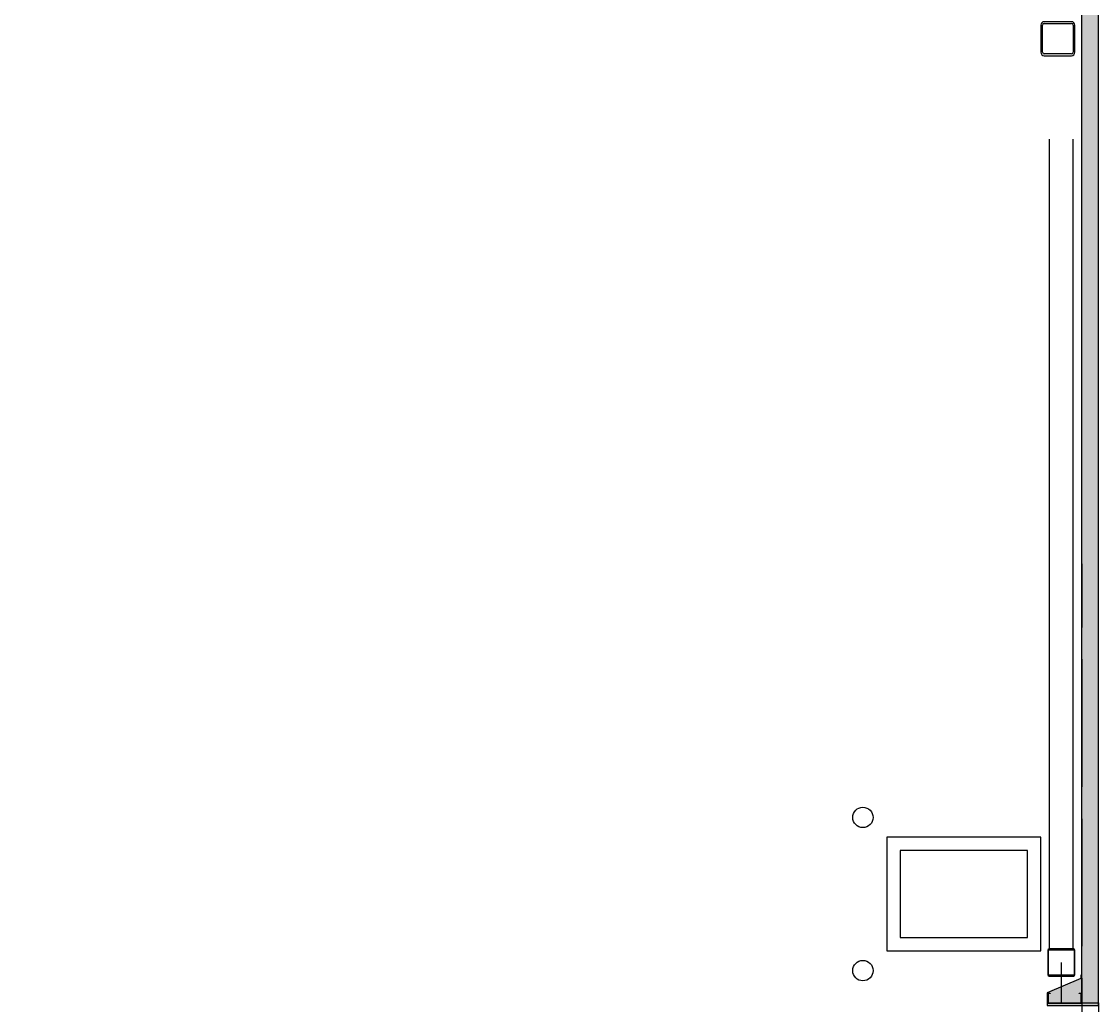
# Model space of a CAD drawing. Header units: inches. Extents: x 2743 to 10591, y -1604 to 5792.
# Drawn here: x 9478.2 to 9794.9, y 93.7 to 383 of the extents above; entities that cross this region are included whole.
import ezdxf

# ---------------------------------------------------------------- set-up
doc = ezdxf.new("R2010")
doc.units = ezdxf.units.IN
doc.header["$LTSCALE"] = 0.1875
doc.header["$MEASUREMENT"] = 0
for name, pattern in [('CENTERX2', [101.6, 63.5, -12.7, 12.7, -12.7]), ('dash2', [500, 400, -100]), ('dash3', [200, 100, -100])]:
    doc.linetypes.add(name, pattern=pattern)
for name, color, linetype in [('A-N-MUR-accessoire', 30, 'Continuous'), ('A-N-MUR-EXT', 5, 'Continuous'), ('A-N-MUR-INT', 3, 'Continuous'), ('A-N-PORTE-EXT', 2, 'Continuous'), ('A-N-STRUCTURE', 4, 'Continuous'), ('fill253', 253, 'Continuous'), ('S-N-ACIER', 4, 'Continuous')]:
    doc.layers.add(name, color=color, linetype=linetype)

msp = doc.modelspace()

# ---------------------------------------------------------------- hatches: boundary and pattern name
at = {"layer": 'fill253'}
h = msp.add_hatch(color=7, dxfattribs=at)
h.dxf.hatch_style = 1
h.paths.add_polyline_path([(9794.88805, 431.979), (9789.9668, 431.979), (9789.98075, 94.34303), (9794.902, 94.34303)])
h.paths.add_polyline_path([(9794.88806, 678.7916), (9789.96681, 678.7916), (9789.96681, 572.89173), (9794.88806, 572.89173)])
h.paths.add_polyline_path([(9794.88806, 925.604), (9789.96681, 925.604), (9789.9668, 819.70432), (9794.88805, 819.70432)])
h.paths.add_polyline_path([(8905.8684, -1259.02652), (8903.3892, -1263.9483), (9794.902, -1263.94777), (9794.902, -1071.958), (9789.98075, -1071.958), (9789.98075, -1259.02652)])
h.paths.add_polyline_path([(8477.94275, -1356.98336), (8485.93642, -1355.67867), (8470.93724, -1263.95647), (8470.1595, -1259.19385), (8461.95284, -1259.19385), (8462.69638, -1263.82639)])
h.paths.add_polyline_path([(8896.37175, -1264.1151), (8896.751, -1266.30955), (8903.53292, -1265.20887), (8903.3892, -1263.9483), (8905.8684, -1259.02652), (8895.56167, -1259.02652)])
h.paths.add_polyline_path([(9794.902, 1153.66309), (9789.98075, 1153.66309), (9789.96681, 1066.51673), (9794.88806, 1066.51673)])
h.paths.add_polyline_path([(7089.79643, -1079.29062), (7083.99142, -1077.23697), (7083.99142, -1078.48244), (7084.85166, -1078.81134), (7084.85809, -1264.1151), (7353.37883, -1263.94776), (7353.37238, -1259.02651), (7089.77934, -1259.19385)])
h.paths.add_polyline_path([(7084.85809, -374.65047), (7089.77934, -375.67519), (7089.77934, 118.15991), (7084.85809, 118.15991)])
h.paths.add_polyline_path([(9789.98075, -339.79281), (9794.902, -339.79281), (9794.902, 52.10637), (9789.98075, 52.10637)])
h.paths.add_polyline_path([(9789.97463, -401.23504), (9794.89588, -401.23504), (9794.902, -339.79281), (9789.98075, -339.79281)])
h.paths.add_polyline_path([(9789.98074, -545.32679), (9794.90199, -545.32679), (9794.89588, -437.25741), (9789.97463, -437.25741)])
h.paths.add_polyline_path([(9789.97201, -617.37634), (9794.89326, -617.37634), (9794.90199, -581.35034), (9789.98074, -581.35034)])
h.paths.add_polyline_path([(9789.97813, -689.42343), (9794.89938, -689.42343), (9794.89969, -653.39744), (9789.97844, -653.39744)])
h.paths.add_polyline_path([(9789.97813, -761.46809), (9794.89938, -761.46809), (9794.89938, -725.44454), (9789.97813, -725.44454)])
h.paths.add_polyline_path([(8313.35452, 1440.59386), (8313.35452, 1445.51513), (7084.85166, 1445.51513), (7084.85809, 159.14408), (7089.77934, 159.14408), (7089.77291, 1440.59388)])
h.paths.add_polyline_path([(7395.62104, -1259.02652), (7395.62126, -1263.94777), (8462.75648, -1264.1151), (8461.95284, -1259.19385)])
h.paths.add_polyline_path([(8556.69559, 1440.56528), (8556.6956, 1445.48688), (8355.59043, 1445.5146), (8355.59043, 1440.59333)])
h.paths.add_polyline_path([(9149.95053, 1445.3478), (9149.95053, 1440.42655), (9789.98075, 1440.42655), (9789.9808, 1308.40012), (9794.90205, 1308.40012), (9794.902, 1445.3478)])
h.paths.add_polyline_path([(9794.89496, -941.58583), (9789.96911, -941.58584), (9789.98075, -1029.88866), (9794.902, -1029.88866)])
h.paths.add_polyline_path([(9789.96911, -905.56228), (9794.89496, -905.5623), (9794.89326, -797.49164), (9789.97201, -797.49164)])
h = msp.add_hatch(color=7, dxfattribs=at)
h.dxf.hatch_style = 1
h.paths.add_polyline_path([(9789.97431, 102.64278), (9789.73804, 102.64278), (9789.73804, 101.65853), (9779.77704, 97.39855), (9779.77704, 93.71311), (9794.89556, 93.71311), (9794.89556, 94.34303), (9789.97431, 94.34303)])

# ---------------------------------------------------------------- linework, layer by layer
at = {"color": 7}
for p, q in [((9779.97433, 94.32729), (9779.97433, 97.32728)), ((9779.97433, 97.32728), (9780.72433, 97.32728)), ((9780.72433, 97.20228), (9780.09933, 97.20228)), ((9780.09933, 97.20228), (9780.09933, 94.45229)), ((9780.72433, 97.32728), (9780.72433, 97.20228)), ((9789.22429, 97.20228), (9789.22429, 97.32728)), ((9789.22429, 97.32728), (9789.97429, 97.32728)), ((9789.84929, 97.20228), (9789.22429, 97.20228)), ((9789.84929, 94.45229), (9789.84929, 97.20228)), ((9789.97429, 97.32728), (9789.97429, 94.32729)), ((9789.97429, 94.32729), (9779.97433, 94.32729)), ((9780.09933, 94.45229), (9789.84929, 94.45229))]:
    msp.add_line(p, q, dxfattribs=at)
at = {"layer": 'A-N-MUR-accessoire', "color": 7}
for p, q in [((9777.96139, 143.20538), (9732.68589, 143.20538)), ((9732.68589, 143.20538), (9732.68589, 109.74088)), ((9777.96139, 109.74088), (9777.96139, 143.20538)), ((9774.02439, 139.26838), (9736.62289, 139.26838)), ((9736.62289, 139.26838), (9736.62289, 113.67788)), ((9774.02439, 113.67788), (9774.02439, 139.26838)), ((9736.62289, 113.67788), (9774.02439, 113.67788)), ((9732.68589, 109.74088), (9777.96139, 109.74088))]:
    msp.add_line(p, q, dxfattribs=at)
for centre in [(9725.64567, 148.99835), (9725.64567, 103.94791)]:
    msp.add_circle(centre, 2.99212, dxfattribs=at)
at = {"layer": 'A-N-MUR-EXT', "color": 7}
msp.add_line((9794.89556, 94.34303), (9794.89556, 432.14633), dxfattribs=at)
at = {"layer": 'A-N-MUR-INT', "color": 7}
for p, q in [((9789.97431, 94.97295), (9789.97431, 432.14633)), ((9783.9741, 106.3346), (9783.9741, 94.32675)), ((9789.73804, 101.65853), (9779.77704, 97.39855)), ((9789.97431, 102.64278), (9789.73804, 102.64278)), ((9789.73804, 102.64278), (9789.73804, 101.65853)), ((9789.97431, 94.34303), (9789.97431, 102.64278)), ((9779.77704, 97.39855), (9779.77704, 93.71311)), ((9779.77704, 93.71311), (9794.89556, 93.71311)), ((9794.89556, 94.34303), (9789.97431, 94.34303)), ((9794.89556, 93.71311), (9794.89556, 94.34303))]:
    msp.add_line(p, q, dxfattribs=at)
at = {"layer": 'A-N-PORTE-EXT', "color": 7, "linetype": 'dash3'}
msp.add_line((9794.89556, 94.46114), (9794.89556, 52.73629), dxfattribs=at)
at = {"layer": 'A-N-STRUCTURE', "color": 7, "linetype": 'dash2', "ltscale": 0.5}
msp.add_line((9789.96165, 429.85665), (9789.97431, -1258.71863), dxfattribs=at)
at = {"layer": 'S-N-ACIER', "color": 7}
for p, q in [((9777.97434, 381.97808), (9777.97434, 373.97809)), ((9778.47433, 373.97809), (9778.47433, 381.97808)), ((9786.97432, 382.97808), (9778.97433, 382.97808)), ((9778.97433, 382.47808), (9786.97432, 382.47808)), ((9787.47432, 381.97808), (9787.47432, 373.97809)), ((9787.97432, 373.97809), (9787.97432, 381.97808)), ((9786.97432, 373.47809), (9778.97433, 373.47809)), ((9778.97433, 372.9781), (9786.97432, 372.9781)), ((9779.97433, 109.88513), (9779.97433, 102.78514)), ((9780.22433, 102.78514), (9780.22433, 109.88513)), ((9787.52432, 110.33512), (9780.42433, 110.33512)), ((9780.42433, 110.08512), (9787.52432, 110.08512)), ((9787.72432, 109.88513), (9787.72432, 102.78514)), ((9787.97432, 102.78514), (9787.97432, 109.88513)), ((9787.52432, 102.58514), (9780.42433, 102.58514)), ((9780.42433, 102.33514), (9787.52432, 102.33514))]:
    msp.add_line(p, q, dxfattribs=at)
at = {"layer": 'S-N-ACIER', "color": 7, "linetype": 'CENTERX2', "ltscale": 20}
for p, q in [((9780.47039, 110.33489), (9780.45465, 372.97787)), ((9787.47825, 110.33535), (9787.46251, 372.97833))]:
    msp.add_line(p, q, dxfattribs=at)
at = {"layer": 'S-N-ACIER', "color": 7}
for centre, radius, start, end in [((9778.97433, 381.97808), 1, 90, 180), ((9778.97433, 381.97808), 0.5, 90, 180), ((9786.97432, 381.97808), 1, 0, 90), ((9786.97432, 381.97808), 0.5, 0, 90), ((9778.97433, 373.97809), 1, 180, 270), ((9778.97433, 373.97809), 0.5, 180, 270), ((9786.97432, 373.97809), 1, 270, 0), ((9786.97432, 373.97809), 0.5, 270, 0), ((9780.42433, 109.88513), 0.45, 90, 180), ((9780.42433, 109.88513), 0.2, 90, 180), ((9787.52432, 109.88513), 0.45, 0, 90), ((9787.52432, 109.88513), 0.2, 0, 90), ((9780.42433, 102.78514), 0.45, 180, 270), ((9780.42433, 102.78514), 0.2, 180, 270), ((9787.52432, 102.78514), 0.45, 270, 0), ((9787.52432, 102.78514), 0.2, 270, 0)]:
    msp.add_arc(centre, radius, start, end, dxfattribs=at)

doc.saveas('drawing.dxf')
